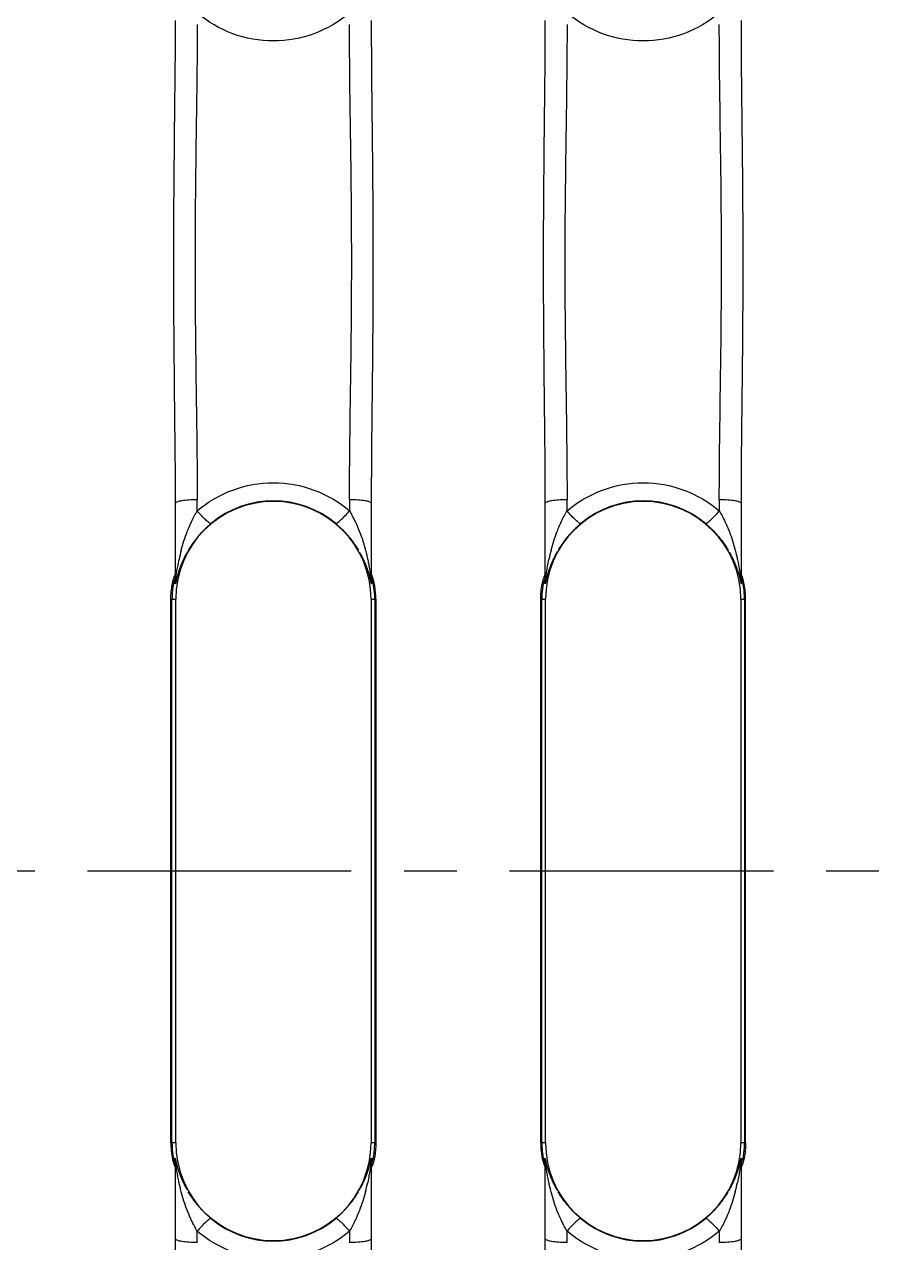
# Model space of a CAD drawing. Header units: millimetres. Extents: x 309 to 11345, y -1340 to 1318.
# Drawn here: x 10694.1 to 10734.2, y -519.2 to -462.9 of the extents above; entities that cross this region are included whole.
import ezdxf

# ---------------------------------------------------------------- set-up
doc = ezdxf.new("R2010")
doc.units = ezdxf.units.MM
doc.header["$LTSCALE"] = 16.335
doc.linetypes.add('CENTER', pattern=[0.6, 0.375, -0.075, 0.075, -0.075])
doc.linetypes.add('HIDDEN', pattern=[0.2, 0.1, -0.1])
doc.layers.get('0').update_dxf_attribs({"linetype": 'CONTINUOUS'})
doc.layers.add('DEFAULT_2', color=8, linetype='HIDDEN')

msp = doc.modelspace()

# ---------------------------------------------------------------- linework, layer by layer
at = {"color": 7, "linetype": 'Continuous'}
for p, q in [((10701.085, -488.549), (10701.085, -484.999)), ((10702.09, -485.35), (10702.09, -484.82)), ((10709.129, -484.82), (10709.129, -485.35)), ((10710.134, -484.999), (10710.134, -488.549)), ((10718.178, -488.549), (10718.178, -484.999)), ((10719.184, -485.35), (10719.184, -484.82)), ((10726.222, -484.82), (10726.222, -485.35)), ((10727.228, -484.999), (10727.228, -488.549)), ((10700.872, -514.565), (10700.872, -489.427)), ((10700.872, -489.427), (10701.096, -489.427)), ((10700.924, -514.565), (10700.924, -489.427)), ((10701.096, -514.565), (10701.096, -489.427)), ((10710.123, -489.427), (10710.123, -514.565)), ((10710.123, -489.427), (10710.347, -489.427)), ((10710.295, -489.427), (10710.295, -514.565)), ((10710.347, -489.427), (10710.347, -514.565)), ((10717.965, -514.565), (10717.965, -489.427)), ((10717.965, -489.427), (10718.189, -489.427)), ((10718.017, -514.565), (10718.017, -489.427)), ((10718.189, -514.565), (10718.189, -489.427)), ((10727.216, -489.427), (10727.216, -514.565)), ((10727.216, -489.427), (10727.44, -489.427)), ((10727.388, -489.427), (10727.388, -514.565)), ((10727.44, -514.565), (10727.44, -489.427)), ((10701.096, -514.565), (10700.872, -514.565)), ((10710.347, -514.565), (10710.123, -514.565)), ((10718.189, -514.565), (10717.965, -514.565)), ((10727.44, -514.565), (10727.216, -514.565)), ((10701.085, -518.993), (10701.085, -515.443)), ((10710.134, -515.443), (10710.134, -518.993)), ((10718.178, -518.993), (10718.178, -515.443)), ((10727.228, -515.443), (10727.228, -518.993)), ((10702.09, -519.173), (10702.09, -518.642)), ((10709.129, -518.642), (10709.129, -519.173)), ((10719.184, -519.173), (10719.184, -518.642)), ((10726.222, -518.642), (10726.222, -519.173))]:
    msp.add_line(p, q, dxfattribs=at)
at = {"color": 1, "linetype": 'CENTER', "ltscale": 1.990406}
msp.add_line((10560.464, -501.99), (10980.464, -501.99), dxfattribs=at)
at = {"color": 7, "linetype": 'Continuous'}
for centre, radius, start, end in [((10705.609, -489.427), 4.514, 0, 180), ((10705.609, -489.375), 4.486, 50.0544, 129.9457), ((10722.703, -489.427), 4.514, 0, 180), ((10722.703, -489.375), 4.486, 50.0544, 129.9457), ((10709.948, -489.43), 8.888, 165.2763, 168.1245), ((10727.041, -489.43), 8.888, 165.2763, 168.1245), ((10700.143, -488.325), 0.942, 347.9554, 359.9838), ((10674.464, -489.607), 26.622, 1.9381, 2.3377), ((10700.182, -488.55), 0.903, 350.0387, 0.0836), ((10711.076, -488.325), 0.942, 180.0141, 192.0456), ((10711.038, -488.55), 0.903, 179.9144, 189.9573), ((10737.942, -489.648), 27.81, 177.9269, 178.0608), ((10735.496, -489.559), 25.363, 177.6549, 177.9277), ((10711.096, -488.352), 0.94, 178.3605, 190.3502), ((10717.236, -488.325), 0.942, 347.9554, 359.9838), ((10691.558, -489.607), 26.622, 1.9381, 2.3377), ((10717.275, -488.55), 0.903, 350.0387, 0.0836), ((10728.169, -488.325), 0.942, 180.0141, 192.0456), ((10728.131, -488.55), 0.903, 179.9144, 189.9573), ((10755.036, -489.648), 27.81, 177.9269, 178.0608), ((10752.59, -489.559), 25.363, 177.6549, 177.9277), ((10728.19, -488.352), 0.94, 178.3606, 190.3502), ((10705.609, -514.565), 4.514, 180, 0), ((10722.703, -514.565), 4.514, 180, 0), ((10675.722, -514.433), 25.363, 357.655, 357.9277), ((10700.143, -515.667), 0.942, 0.0141, 12.0456), ((10673.276, -514.344), 27.81, 357.9269, 358.0608), ((10700.181, -515.442), 0.903, 359.9144, 9.9573), ((10711.037, -515.442), 0.903, 170.0415, 180.0866), ((10711.076, -515.667), 0.942, 167.9548, 179.984), ((10736.754, -514.385), 26.622, 181.9381, 182.3377), ((10692.816, -514.433), 25.363, 357.655, 357.9277), ((10717.236, -515.667), 0.942, 0.0141, 12.0456), ((10690.37, -514.344), 27.81, 357.9269, 358.0608), ((10717.275, -515.442), 0.903, 359.9144, 9.9573), ((10728.131, -515.442), 0.903, 170.0415, 180.0866), ((10728.169, -515.667), 0.942, 167.9548, 179.9781), ((10753.848, -514.385), 26.622, 181.9381, 182.3377), ((10701.271, -514.562), 8.888, 345.2757, 348.1241), ((10718.365, -514.562), 8.888, 345.2757, 348.1241), ((10705.609, -514.617), 4.486, 230.0544, 309.9457), ((10722.703, -514.617), 4.486, 230.0544, 309.9457)]:
    msp.add_arc(centre, radius, start, end, dxfattribs=at)
for points, knots in [([(10701.085, -484.999), (10701.085, -483.145), (10701.034, -479.426), (10700.99, -473.842), (10701.034, -468.258), (10701.085, -464.539), (10701.085, -462.685)], [0, 0, 0, 0, 0.249324, 0.499998, 0.750687, 1, 1, 1, 1]), ([(10709.129, -462.334), (10708.646, -462.745), (10707.524, -463.404), (10705.609, -463.746), (10703.695, -463.404), (10702.573, -462.745), (10702.09, -462.334)], [0, 0, 0, 0, 0.249583, 0.500006, 0.750427, 1, 1, 1, 1]), ([(10710.134, -462.685), (10710.134, -464.539), (10710.185, -468.258), (10710.229, -473.842), (10710.185, -479.426), (10710.134, -483.145), (10710.134, -484.999)], [0, 0, 0, 0, 0.249311, 0.500002, 0.750674, 1, 1, 1, 1]), ([(10718.178, -484.999), (10718.178, -483.145), (10718.127, -479.426), (10718.084, -473.842), (10718.127, -468.258), (10718.178, -464.539), (10718.178, -462.685)], [0, 0, 0, 0, 0.249324, 0.499998, 0.750687, 1, 1, 1, 1]), ([(10726.222, -462.334), (10725.739, -462.745), (10724.618, -463.404), (10722.703, -463.746), (10720.788, -463.404), (10719.667, -462.745), (10719.184, -462.334)], [0, 0, 0, 0, 0.249583, 0.500006, 0.750427, 1, 1, 1, 1]), ([(10727.228, -462.685), (10727.228, -464.54), (10727.278, -468.258), (10727.322, -473.842), (10727.278, -479.426), (10727.228, -483.145), (10727.228, -484.999)], [0, 0, 0, 0, 0.249332, 0.5, 0.750668, 1, 1, 1, 1]), ([(10702.09, -462.865), (10702.09, -464.688), (10702.027, -468.347), (10701.969, -473.842), (10702.027, -479.338), (10702.09, -482.996), (10702.09, -484.82)], [0, 0, 0, 0, 0.249107, 0.499999, 0.750892, 1, 1, 1, 1]), ([(10709.129, -484.82), (10709.129, -482.996), (10709.192, -479.338), (10709.249, -473.842), (10709.192, -468.347), (10709.128, -464.688), (10709.129, -462.865)], [0, 0, 0, 0, 0.249108, 0.5, 0.750892, 1, 1, 1, 1]), ([(10719.184, -462.865), (10719.184, -464.688), (10719.12, -468.347), (10719.063, -473.842), (10719.12, -479.338), (10719.184, -482.996), (10719.184, -484.82)], [0, 0, 0, 0, 0.249107, 0.499999, 0.750892, 1, 1, 1, 1]), ([(10726.222, -484.82), (10726.222, -482.996), (10726.285, -479.338), (10726.343, -473.842), (10726.285, -468.347), (10726.222, -464.688), (10726.222, -462.865)], [0, 0, 0, 0, 0.249108, 0.5, 0.750892, 1, 1, 1, 1]), ([(10702.09, -485.35), (10702.573, -484.939), (10703.695, -484.281), (10705.609, -483.939), (10707.524, -484.281), (10708.646, -484.939), (10709.129, -485.35)], [0, 0, 0, 0, 0.249583, 0.500006, 0.750428, 1, 1, 1, 1]), ([(10719.184, -485.35), (10719.667, -484.939), (10720.788, -484.281), (10722.703, -483.939), (10724.618, -484.281), (10725.739, -484.939), (10726.222, -485.35)], [0, 0, 0, 0, 0.249583, 0.500006, 0.750428, 1, 1, 1, 1]), ([(10701.085, -484.999), (10701.085, -484.963), (10701.215, -484.904), (10701.402, -484.865), (10701.722, -484.827), (10701.957, -484.82), (10702.09, -484.82)], [0, 0, 0, 0, 0.105188, 0.315079, 0.615705, 1, 1, 1, 1]), ([(10701.744, -486.031), (10701.77, -485.972), (10701.875, -485.74), (10701.994, -485.513), (10702.09, -485.35)], [0, 0, 0, 0, 0.255268, 1, 1, 1, 1]), ([(10702.729, -485.936), (10702.718, -485.939), (10702.684, -485.925), (10702.633, -485.893), (10702.561, -485.837), (10702.442, -485.73), (10702.282, -485.566), (10702.154, -485.424), (10702.09, -485.35)], [0, 0, 0, 0, 0.039768, 0.112527, 0.216205, 0.346579, 0.66369, 1, 1, 1, 1]), ([(10708.49, -485.936), (10708.499, -485.939), (10708.529, -485.928), (10708.606, -485.882), (10708.74, -485.765), (10708.925, -485.579), (10709.059, -485.43), (10709.129, -485.35)], [0, 0, 0, 0, 0.034741, 0.098258, 0.315024, 0.636274, 1, 1, 1, 1]), ([(10709.129, -484.82), (10709.262, -484.82), (10709.497, -484.827), (10709.816, -484.865), (10710.004, -484.904), (10710.134, -484.963), (10710.134, -484.999)], [0, 0, 0, 0, 0.384295, 0.684921, 0.894812, 1, 1, 1, 1]), ([(10709.129, -485.35), (10709.168, -485.417), (10709.325, -485.697), (10709.461, -485.989), (10709.552, -486.214)], [0, 0, 0, 0, 0.243245, 1, 1, 1, 1]), ([(10718.178, -484.999), (10718.178, -484.963), (10718.308, -484.904), (10718.496, -484.865), (10718.815, -484.827), (10719.05, -484.82), (10719.184, -484.82)], [0, 0, 0, 0, 0.105188, 0.315079, 0.615705, 1, 1, 1, 1]), ([(10718.837, -486.031), (10718.864, -485.972), (10718.969, -485.74), (10719.087, -485.513), (10719.184, -485.35)], [0, 0, 0, 0, 0.255268, 1, 1, 1, 1]), ([(10719.823, -485.936), (10719.811, -485.939), (10719.778, -485.925), (10719.726, -485.893), (10719.655, -485.837), (10719.535, -485.73), (10719.375, -485.566), (10719.248, -485.424), (10719.184, -485.35)], [0, 0, 0, 0, 0.039768, 0.112527, 0.216205, 0.346579, 0.66369, 1, 1, 1, 1]), ([(10725.583, -485.936), (10725.593, -485.939), (10725.622, -485.928), (10725.699, -485.882), (10725.834, -485.765), (10726.018, -485.579), (10726.153, -485.43), (10726.222, -485.35)], [0, 0, 0, 0, 0.034741, 0.098258, 0.315024, 0.636274, 1, 1, 1, 1]), ([(10726.222, -484.82), (10726.356, -484.82), (10726.59, -484.827), (10726.91, -484.865), (10727.098, -484.904), (10727.228, -484.963), (10727.228, -484.999)], [0, 0, 0, 0, 0.384295, 0.684921, 0.894812, 1, 1, 1, 1]), ([(10726.222, -485.35), (10726.262, -485.417), (10726.419, -485.697), (10726.554, -485.989), (10726.645, -486.214)], [0, 0, 0, 0, 0.243245, 1, 1, 1, 1]), ([(10701.351, -487.171), (10701.428, -486.879), (10701.551, -486.494), (10701.704, -486.122), (10701.744, -486.031)], [0, 0, 0, 0, 0.752194, 1, 1, 1, 1]), ([(10718.445, -487.171), (10718.522, -486.879), (10718.644, -486.494), (10718.798, -486.122), (10718.837, -486.031)], [0, 0, 0, 0, 0.752194, 1, 1, 1, 1]), ([(10709.837, -487.06), (10709.878, -487.208), (10709.934, -487.432), (10709.997, -487.732), (10710.037, -487.954), (10710.073, -488.174), (10710.096, -488.345), (10710.115, -488.482), (10710.118, -488.531), (10710.134, -488.595), (10710.134, -488.559), (10710.134, -488.549)], [0, 0, 0, 0, 0.292464, 0.43817, 0.581836, 0.721916, 0.857656, 0.920666, 0.965942, 0.980761, 1, 1, 1, 1]), ([(10726.931, -487.06), (10726.972, -487.208), (10727.028, -487.432), (10727.09, -487.732), (10727.131, -487.954), (10727.166, -488.174), (10727.189, -488.345), (10727.209, -488.482), (10727.212, -488.531), (10727.227, -488.595), (10727.228, -488.559), (10727.228, -488.549)], [0, 0, 0, 0, 0.292464, 0.43817, 0.581836, 0.721916, 0.857656, 0.920666, 0.965942, 0.980761, 1, 1, 1, 1]), ([(10701.085, -488.549), (10701.084, -488.66), (10701.148, -488.133), (10701.185, -487.938), (10701.228, -487.705), (10701.25, -487.601)], [0, 0, 0, 0, 0.347121, 0.668336, 1, 1, 1, 1]), ([(10718.178, -488.549), (10718.178, -488.66), (10718.242, -488.133), (10718.278, -487.938), (10718.321, -487.705), (10718.343, -487.601)], [0, 0, 0, 0, 0.347121, 0.668336, 1, 1, 1, 1]), ([(10700.872, -489.427), (10700.872, -489.196), (10700.902, -488.875), (10700.991, -488.515), (10701.034, -488.382), (10701.057, -488.335)], [0, 0, 0, 0, 0.624992, 0.858526, 1, 1, 1, 1]), ([(10701.064, -488.521), (10701.064, -488.516), (10701.061, -488.498), (10701.035, -488.536), (10701.026, -488.586), (10700.994, -488.696), (10700.971, -488.837), (10700.955, -488.945), (10700.949, -489.003)], [0, 0, 0, 0, 0.031586, 0.058655, 0.179649, 0.387453, 0.666809, 1, 1, 1, 1]), ([(10701.057, -488.335), (10701.062, -488.324), (10701.076, -488.287), (10701.085, -488.318), (10701.085, -488.325)], [0, 0, 0, 0, 0.626438, 1, 1, 1, 1]), ([(10710.188, -488.4), (10710.185, -488.392), (10710.176, -488.367), (10710.166, -488.342), (10710.157, -488.325)], [0, 0, 0, 0, 0.310005, 1, 1, 1, 1]), ([(10710.295, -489.427), (10710.295, -489.238), (10710.277, -488.974), (10710.217, -488.674), (10710.189, -488.56), (10710.172, -488.521)], [0, 0, 0, 0, 0.619888, 0.858965, 1, 1, 1, 1]), ([(10710.347, -489.427), (10710.347, -489.223), (10710.316, -488.875), (10710.237, -488.535), (10710.188, -488.4)], [0, 0, 0, 0, 0.587291, 1, 1, 1, 1]), ([(10717.965, -489.427), (10717.965, -489.196), (10717.995, -488.875), (10718.084, -488.515), (10718.128, -488.382), (10718.15, -488.335)], [0, 0, 0, 0, 0.624992, 0.858526, 1, 1, 1, 1]), ([(10718.157, -488.521), (10718.157, -488.516), (10718.155, -488.498), (10718.129, -488.536), (10718.12, -488.586), (10718.088, -488.696), (10718.064, -488.837), (10718.049, -488.945), (10718.042, -489.003)], [0, 0, 0, 0, 0.031586, 0.058655, 0.179649, 0.387453, 0.666809, 1, 1, 1, 1]), ([(10718.15, -488.335), (10718.156, -488.324), (10718.17, -488.287), (10718.178, -488.318), (10718.178, -488.325)], [0, 0, 0, 0, 0.626438, 1, 1, 1, 1]), ([(10727.318, -488.512), (10727.312, -488.491), (10727.292, -488.427), (10727.271, -488.364), (10727.25, -488.325)], [0, 0, 0, 0, 0.33468, 1, 1, 1, 1]), ([(10727.388, -489.427), (10727.388, -489.238), (10727.371, -488.974), (10727.311, -488.674), (10727.283, -488.56), (10727.265, -488.521)], [0, 0, 0, 0, 0.619888, 0.858965, 1, 1, 1, 1]), ([(10727.44, -489.427), (10727.44, -489.34), (10727.428, -489.032), (10727.379, -488.724), (10727.318, -488.512)], [0, 0, 0, 0, 0.284099, 1, 1, 1, 1]), ([(10700.949, -489.003), (10700.945, -489.037), (10700.931, -489.178), (10700.924, -489.32), (10700.924, -489.427)], [0, 0, 0, 0, 0.240867, 1, 1, 1, 1]), ([(10718.042, -489.003), (10718.038, -489.037), (10718.024, -489.178), (10718.017, -489.32), (10718.017, -489.427)], [0, 0, 0, 0, 0.240867, 1, 1, 1, 1]), ([(10700.872, -514.565), (10700.872, -514.646), (10700.878, -514.807), (10700.899, -515.03), (10700.94, -515.256), (10700.966, -515.405), (10701.085, -515.754), (10701.085, -515.667)], [0, 0, 0, 0, 0.21499, 0.42121, 0.609642, 0.77114, 1, 1, 1, 1]), ([(10700.924, -514.565), (10700.924, -514.677), (10700.932, -514.842), (10700.955, -515.052), (10700.976, -515.19), (10700.999, -515.305), (10701.019, -515.398), (10701.04, -515.449), (10701.049, -515.485), (10701.058, -515.487)], [0, 0, 0, 0, 0.358861, 0.52633, 0.677356, 0.80557, 0.905304, 0.971566, 1, 1, 1, 1]), ([(10710.347, -514.565), (10710.347, -514.797), (10710.317, -515.118), (10710.228, -515.478), (10710.184, -515.611), (10710.162, -515.658)], [0, 0, 0, 0, 0.62537, 0.85881, 1, 1, 1, 1]), ([(10710.27, -514.99), (10710.274, -514.956), (10710.288, -514.814), (10710.295, -514.673), (10710.295, -514.565)], [0, 0, 0, 0, 0.240833, 1, 1, 1, 1]), ([(10717.965, -514.565), (10717.965, -514.646), (10717.971, -514.807), (10717.992, -515.03), (10718.033, -515.256), (10718.06, -515.405), (10718.178, -515.754), (10718.178, -515.667)], [0, 0, 0, 0, 0.21499, 0.42121, 0.609642, 0.77114, 1, 1, 1, 1]), ([(10718.017, -514.565), (10718.017, -514.677), (10718.026, -514.842), (10718.049, -515.052), (10718.069, -515.19), (10718.092, -515.305), (10718.113, -515.398), (10718.134, -515.449), (10718.143, -515.485), (10718.151, -515.487)], [0, 0, 0, 0, 0.358861, 0.52633, 0.677356, 0.80557, 0.905304, 0.971566, 1, 1, 1, 1]), ([(10727.44, -514.565), (10727.44, -514.798), (10727.41, -515.12), (10727.32, -515.48), (10727.277, -515.613), (10727.254, -515.66)], [0, 0, 0, 0, 0.626808, 0.860215, 1, 1, 1, 1]), ([(10727.363, -514.99), (10727.367, -514.956), (10727.381, -514.814), (10727.388, -514.673), (10727.388, -514.565)], [0, 0, 0, 0, 0.240833, 1, 1, 1, 1]), ([(10710.155, -515.471), (10710.155, -515.476), (10710.157, -515.494), (10710.184, -515.456), (10710.192, -515.406), (10710.224, -515.296), (10710.248, -515.156), (10710.263, -515.048), (10710.27, -514.99)], [0, 0, 0, 0, 0.031532, 0.058615, 0.179548, 0.387286, 0.666665, 1, 1, 1, 1]), ([(10727.248, -515.471), (10727.249, -515.476), (10727.251, -515.494), (10727.277, -515.456), (10727.286, -515.406), (10727.318, -515.296), (10727.341, -515.156), (10727.357, -515.048), (10727.363, -514.99)], [0, 0, 0, 0, 0.031532, 0.058615, 0.179548, 0.387286, 0.666665, 1, 1, 1, 1]), ([(10701.381, -516.933), (10701.34, -516.784), (10701.285, -516.56), (10701.222, -516.26), (10701.181, -516.038), (10701.146, -515.818), (10701.123, -515.647), (10701.104, -515.51), (10701.1, -515.462), (10701.085, -515.398), (10701.085, -515.433), (10701.085, -515.443)], [0, 0, 0, 0, 0.292464, 0.43817, 0.581836, 0.721916, 0.857656, 0.920666, 0.965942, 0.980761, 1, 1, 1, 1]), ([(10710.134, -515.443), (10710.134, -515.332), (10710.071, -515.859), (10710.034, -516.054), (10709.991, -516.287), (10709.969, -516.391)], [0, 0, 0, 0, 0.347144, 0.668346, 1, 1, 1, 1]), ([(10710.162, -515.658), (10710.156, -515.669), (10710.142, -515.705), (10710.134, -515.675), (10710.134, -515.667)], [0, 0, 0, 0, 0.623232, 1, 1, 1, 1]), ([(10718.475, -516.933), (10718.434, -516.784), (10718.378, -516.56), (10718.316, -516.26), (10718.275, -516.038), (10718.239, -515.818), (10718.216, -515.647), (10718.197, -515.51), (10718.194, -515.462), (10718.178, -515.398), (10718.178, -515.433), (10718.178, -515.443)], [0, 0, 0, 0, 0.292464, 0.43817, 0.581836, 0.721916, 0.857656, 0.920666, 0.965942, 0.980761, 1, 1, 1, 1]), ([(10727.228, -515.443), (10727.228, -515.332), (10727.164, -515.859), (10727.127, -516.054), (10727.084, -516.287), (10727.062, -516.391)], [0, 0, 0, 0, 0.347144, 0.668346, 1, 1, 1, 1]), ([(10727.254, -515.66), (10727.249, -515.67), (10727.235, -515.705), (10727.228, -515.674), (10727.228, -515.667)], [0, 0, 0, 0, 0.610484, 1, 1, 1, 1]), ([(10709.867, -516.821), (10709.79, -517.114), (10709.668, -517.498), (10709.515, -517.87), (10709.475, -517.961)], [0, 0, 0, 0, 0.752194, 1, 1, 1, 1]), ([(10726.961, -516.821), (10726.884, -517.114), (10726.761, -517.498), (10726.608, -517.87), (10726.568, -517.961)], [0, 0, 0, 0, 0.752194, 1, 1, 1, 1]), ([(10702.09, -518.642), (10702.05, -518.575), (10701.893, -518.295), (10701.758, -518.003), (10701.667, -517.778)], [0, 0, 0, 0, 0.243245, 1, 1, 1, 1]), ([(10709.475, -517.961), (10709.449, -518.021), (10709.343, -518.253), (10709.225, -518.479), (10709.129, -518.642)], [0, 0, 0, 0, 0.255268, 1, 1, 1, 1]), ([(10719.184, -518.642), (10719.144, -518.575), (10718.987, -518.295), (10718.851, -518.003), (10718.76, -517.778)], [0, 0, 0, 0, 0.243245, 1, 1, 1, 1]), ([(10726.568, -517.961), (10726.542, -518.021), (10726.437, -518.253), (10726.318, -518.479), (10726.222, -518.642)], [0, 0, 0, 0, 0.255268, 1, 1, 1, 1]), ([(10702.729, -518.056), (10702.719, -518.053), (10702.69, -518.064), (10702.613, -518.11), (10702.478, -518.227), (10702.294, -518.414), (10702.16, -518.562), (10702.09, -518.642)], [0, 0, 0, 0, 0.034741, 0.098258, 0.315024, 0.636274, 1, 1, 1, 1]), ([(10708.49, -518.056), (10708.501, -518.053), (10708.534, -518.067), (10708.586, -518.099), (10708.657, -518.156), (10708.777, -518.263), (10708.937, -518.427), (10709.064, -518.568), (10709.129, -518.642)], [0, 0, 0, 0, 0.039768, 0.112527, 0.216205, 0.346579, 0.66369, 1, 1, 1, 1]), ([(10719.823, -518.056), (10719.813, -518.053), (10719.783, -518.064), (10719.706, -518.11), (10719.572, -518.227), (10719.387, -518.414), (10719.253, -518.562), (10719.184, -518.642)], [0, 0, 0, 0, 0.034741, 0.098258, 0.315024, 0.636274, 1, 1, 1, 1]), ([(10725.583, -518.056), (10725.594, -518.053), (10725.628, -518.067), (10725.679, -518.099), (10725.751, -518.156), (10725.87, -518.263), (10726.03, -518.427), (10726.158, -518.568), (10726.222, -518.642)], [0, 0, 0, 0, 0.039768, 0.112527, 0.216205, 0.346579, 0.66369, 1, 1, 1, 1]), ([(10701.085, -541.307), (10701.085, -539.453), (10701.034, -535.734), (10700.99, -530.15), (10701.034, -524.566), (10701.085, -520.848), (10701.085, -518.993)], [0, 0, 0, 0, 0.249311, 0.500002, 0.750674, 1, 1, 1, 1]), ([(10702.09, -519.173), (10701.957, -519.173), (10701.722, -519.166), (10701.402, -519.128), (10701.215, -519.088), (10701.085, -519.029), (10701.085, -518.993)], [0, 0, 0, 0, 0.384295, 0.684921, 0.894812, 1, 1, 1, 1]), ([(10709.129, -518.642), (10708.646, -519.053), (10707.524, -519.712), (10705.609, -520.054), (10703.695, -519.712), (10702.573, -519.053), (10702.09, -518.642)], [0, 0, 0, 0, 0.249583, 0.500006, 0.750428, 1, 1, 1, 1]), ([(10710.134, -518.993), (10710.134, -519.029), (10710.004, -519.088), (10709.816, -519.128), (10709.497, -519.166), (10709.262, -519.173), (10709.129, -519.173)], [0, 0, 0, 0, 0.105188, 0.315079, 0.615705, 1, 1, 1, 1]), ([(10710.134, -518.993), (10710.134, -520.847), (10710.185, -524.566), (10710.229, -530.15), (10710.185, -535.734), (10710.134, -539.453), (10710.134, -541.307)], [0, 0, 0, 0, 0.249324, 0.499998, 0.750687, 1, 1, 1, 1]), ([(10718.178, -541.307), (10718.178, -539.453), (10718.127, -535.734), (10718.084, -530.15), (10718.128, -524.566), (10718.178, -520.848), (10718.178, -518.993)], [0, 0, 0, 0, 0.249311, 0.500002, 0.750674, 1, 1, 1, 1]), ([(10719.184, -519.173), (10719.05, -519.173), (10718.815, -519.166), (10718.496, -519.128), (10718.308, -519.088), (10718.178, -519.029), (10718.178, -518.993)], [0, 0, 0, 0, 0.384295, 0.684921, 0.894812, 1, 1, 1, 1]), ([(10726.222, -518.642), (10725.739, -519.053), (10724.618, -519.712), (10722.703, -520.054), (10720.788, -519.712), (10719.667, -519.053), (10719.184, -518.642)], [0, 0, 0, 0, 0.249583, 0.500006, 0.750428, 1, 1, 1, 1]), ([(10727.228, -518.993), (10727.228, -519.029), (10727.098, -519.088), (10726.91, -519.128), (10726.59, -519.166), (10726.356, -519.173), (10726.222, -519.173)], [0, 0, 0, 0, 0.105188, 0.315079, 0.615705, 1, 1, 1, 1]), ([(10727.228, -518.993), (10727.228, -520.848), (10727.278, -524.566), (10727.322, -530.15), (10727.278, -535.734), (10727.228, -539.453), (10727.228, -541.307)], [0, 0, 0, 0, 0.249332, 0.5, 0.750668, 1, 1, 1, 1])]:
    msp.add_open_spline(points, degree=3, knots=knots, dxfattribs=at)
for points in [[(10709.552, -486.214), (10709.663, -486.49), (10709.758, -486.773), (10709.837, -487.06)], [(10726.645, -486.214), (10726.757, -486.49), (10726.851, -486.773), (10726.931, -487.06)], [(10701.667, -517.778), (10701.556, -517.502), (10701.461, -517.219), (10701.381, -516.933)], [(10718.76, -517.778), (10718.649, -517.502), (10718.555, -517.219), (10718.475, -516.933)]]:
    msp.add_open_spline(points, degree=3, dxfattribs=at)
at = {"layer": 'DEFAULT_2', "color": 8, "linetype": 'HIDDEN'}
for points, knots in [([(10702.729, -485.936), (10702.618, -486.028), (10702.199, -486.413), (10701.847, -486.871), (10701.636, -487.239)], [0, 0, 0, 0, 0.253785, 1, 1, 1, 1]), ([(10708.49, -485.936), (10708.602, -486.03), (10709.029, -486.421), (10709.385, -486.888), (10709.597, -487.264)], [0, 0, 0, 0, 0.253926, 1, 1, 1, 1]), ([(10719.823, -485.936), (10719.712, -486.028), (10719.292, -486.413), (10718.94, -486.871), (10718.729, -487.239)], [0, 0, 0, 0, 0.253785, 1, 1, 1, 1]), ([(10725.583, -485.936), (10725.696, -486.03), (10726.122, -486.421), (10726.478, -486.888), (10726.69, -487.264)], [0, 0, 0, 0, 0.253926, 1, 1, 1, 1]), ([(10701.636, -487.239), (10701.555, -487.38), (10701.446, -487.596), (10701.323, -487.894), (10701.246, -488.106), (10701.175, -488.345), (10701.14, -488.462), (10701.076, -488.766), (10701.071, -488.706)], [0, 0, 0, 0, 0.309559, 0.460721, 0.608778, 0.752223, 0.886482, 1, 1, 1, 1]), ([(10709.597, -487.264), (10709.676, -487.404), (10709.818, -487.69), (10709.953, -488.038), (10710.046, -488.354), (10710.079, -488.468), (10710.145, -488.764), (10710.148, -488.706)], [0, 0, 0, 0, 0.310273, 0.61011, 0.753563, 0.888323, 1, 1, 1, 1]), ([(10718.729, -487.239), (10718.648, -487.38), (10718.539, -487.596), (10718.416, -487.894), (10718.339, -488.106), (10718.269, -488.345), (10718.233, -488.462), (10718.169, -488.766), (10718.164, -488.706)], [0, 0, 0, 0, 0.309559, 0.460721, 0.608778, 0.752223, 0.886482, 1, 1, 1, 1]), ([(10726.69, -487.264), (10726.769, -487.404), (10726.911, -487.69), (10727.046, -488.038), (10727.14, -488.354), (10727.172, -488.468), (10727.239, -488.764), (10727.241, -488.706)], [0, 0, 0, 0, 0.310273, 0.61011, 0.753563, 0.888323, 1, 1, 1, 1]), ([(10710.134, -488.325), (10710.134, -488.318), (10710.138, -488.29), (10710.153, -488.317), (10710.157, -488.325)], [0, 0, 0, 0, 0.446837, 1, 1, 1, 1]), ([(10727.228, -488.325), (10727.228, -488.318), (10727.232, -488.29), (10727.246, -488.317), (10727.25, -488.325)], [0, 0, 0, 0, 0.446859, 1, 1, 1, 1]), ([(10701.622, -516.728), (10701.543, -516.589), (10701.401, -516.302), (10701.266, -515.954), (10701.173, -515.638), (10701.14, -515.524), (10701.074, -515.228), (10701.071, -515.286)], [0, 0, 0, 0, 0.310273, 0.61011, 0.753563, 0.888323, 1, 1, 1, 1]), ([(10709.583, -516.753), (10709.664, -516.612), (10709.773, -516.396), (10709.896, -516.098), (10709.973, -515.886), (10710.043, -515.647), (10710.079, -515.53), (10710.143, -515.226), (10710.148, -515.286)], [0, 0, 0, 0, 0.309559, 0.460721, 0.608778, 0.752223, 0.886482, 1, 1, 1, 1]), ([(10718.715, -516.728), (10718.636, -516.589), (10718.494, -516.302), (10718.359, -515.954), (10718.266, -515.638), (10718.233, -515.524), (10718.167, -515.228), (10718.164, -515.286)], [0, 0, 0, 0, 0.310273, 0.61011, 0.753563, 0.888323, 1, 1, 1, 1]), ([(10726.676, -516.753), (10726.757, -516.612), (10726.867, -516.396), (10726.989, -516.098), (10727.066, -515.886), (10727.137, -515.647), (10727.173, -515.53), (10727.236, -515.226), (10727.241, -515.286)], [0, 0, 0, 0, 0.309559, 0.460721, 0.608778, 0.752223, 0.886482, 1, 1, 1, 1]), ([(10702.729, -518.056), (10702.616, -517.962), (10702.19, -517.571), (10701.834, -517.104), (10701.622, -516.728)], [0, 0, 0, 0, 0.253926, 1, 1, 1, 1]), ([(10708.49, -518.056), (10708.6, -517.964), (10709.02, -517.579), (10709.372, -517.121), (10709.583, -516.753)], [0, 0, 0, 0, 0.253785, 1, 1, 1, 1]), ([(10719.823, -518.056), (10719.71, -517.962), (10719.284, -517.571), (10718.927, -517.104), (10718.715, -516.728)], [0, 0, 0, 0, 0.253926, 1, 1, 1, 1]), ([(10725.583, -518.056), (10725.694, -517.964), (10726.113, -517.579), (10726.465, -517.121), (10726.676, -516.753)], [0, 0, 0, 0, 0.253785, 1, 1, 1, 1])]:
    msp.add_open_spline(points, degree=3, knots=knots, dxfattribs=at)

doc.saveas('drawing.dxf')
